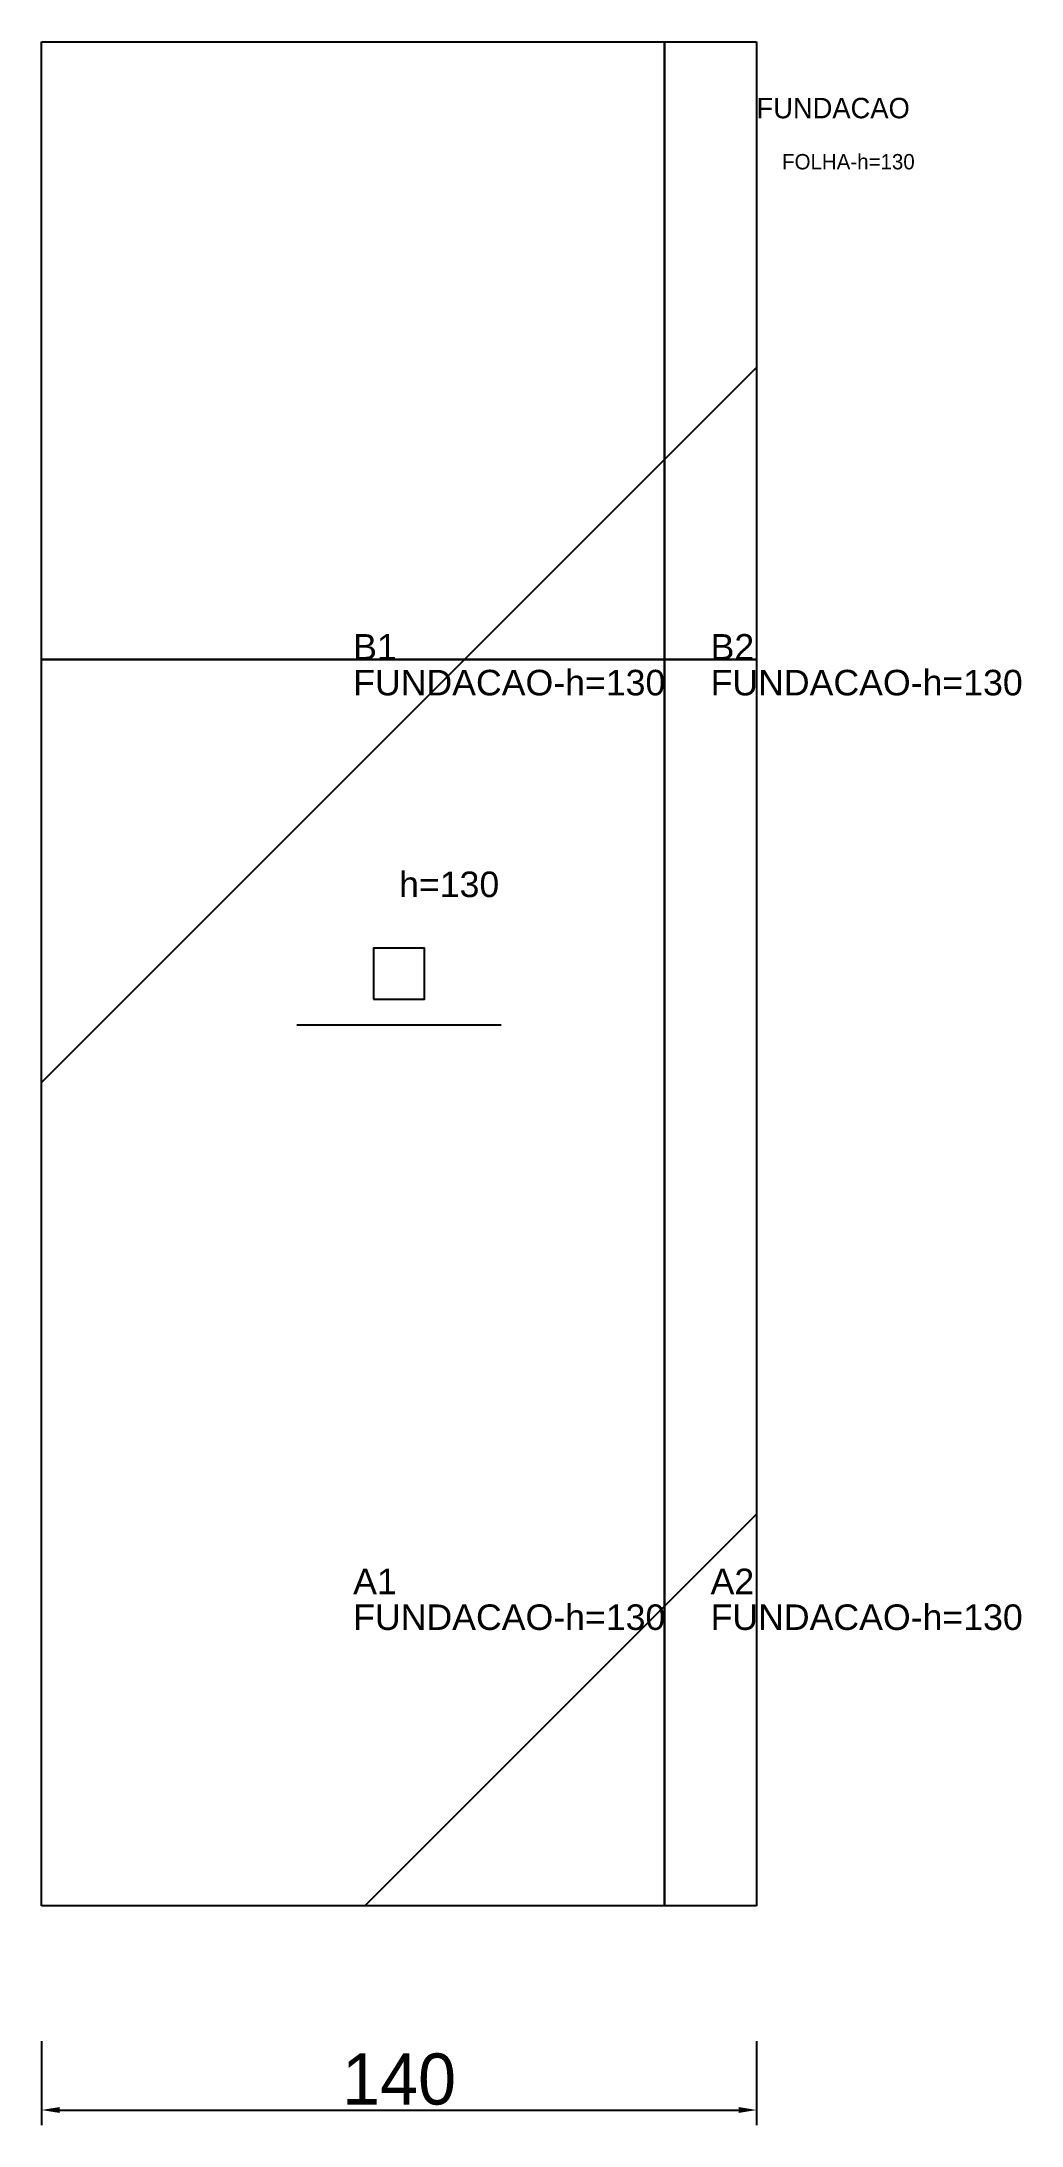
# Model space of a CAD drawing. Header units: metres. Extents: x 222 to 414, y -206 to 202.
import ezdxf

# ---------------------------------------------------------------- set-up
doc = ezdxf.new("R2010")
doc.units = ezdxf.units.M
for name, color, linetype in [('3', 3, 'CONTINUOUS'), ('AUX00', 7, 'CONTINUOUS'), ('COTA', 241, 'CONTINUOUS'), ('FOLHA', 255, 'CONTINUOUS'), ('Hachura', 251, 'CONTINUOUS'), ('NOMENCLATURA', 7, 'CONTINUOUS'), ('Nível', 160, 'CONTINUOUS'), ('Painéis', 200, 'CONTINUOUS'), ('Pilares', 5, 'CONTINUOUS'), ('SARR_2.2x7', 40, 'CONTINUOUS')]:
    doc.layers.add(name, color=color, linetype=linetype)
doc.styles.add('ARIAL', font='Arial.ttf')
doc.styles.add('STR_STANDARD', font='arial.ttf')
doc.dimstyles.new('EZ DXF', dxfattribs={"dimtxt": 10, "dimasz": 3.5, "dimexe": 3, "dimexo": 1.5, "dimgap": 1, "dimtad": 1, "dimdec": 1, "dimdsep": 46, "dimcen": 2.5, "dimazin": 3, "dimtfac": 1, "dimtmove": 0, "dimatfit": 3})

msp = doc.modelspace()

# ---------------------------------------------------------------- hatches: boundary and pattern name
at = {"layer": 'Hachura'}
h = msp.add_hatch(dxfattribs=at)
h.set_pattern_fill('ANSI31', scale=50)
h.paths.add_polyline_path([(362.2, 201.5), (362.2, -163.5), (222.2, -163.5), (222.2, 201.5)])
h = msp.add_hatch(dxfattribs=at)
h.set_pattern_fill('ANSI31', scale=50)
h.paths.add_polyline_path([(362.2, 201.5), (362.2, -163.5), (222.2, -163.5), (222.2, 201.5)])

# ---------------------------------------------------------------- linework, layer by layer
at = {"layer": '3'}
for points in [[(344.2, -163.5), (344.2, 201.5)], [(344.2, -163.5), (344.2, 201.5)], [(222.2, 80.5), (362.2, 80.5)], [(222.2, 80.5), (362.2, 80.5)]]:
    msp.add_lwpolyline(points, close=True, dxfattribs=at)
at = {"layer": 'Painéis', "color": 200}
for p, q in [((222.2, -163.5), (222.2, 201.5)), ((222.2, 201.5), (362.2, 201.5)), ((222.2, -163.5), (222.2, 201.5)), ((222.2, 201.5), (362.2, 201.5)), ((362.2, 201.5), (362.2, -163.5)), ((362.2, 201.5), (362.2, -163.5)), ((362.2, -163.5), (222.2, -163.5)), ((362.2, -163.5), (222.2, -163.5))]:
    msp.add_line(p, q, dxfattribs=at)
at = {"layer": 'Pilares'}
msp.add_lwpolyline([(287.2, 14), (297.2, 14), (297.2, 24), (287.2, 24)], close=True, dxfattribs=at)
msp.add_lwpolyline([(287.2, 14), (297.2, 14), (297.2, 24), (287.2, 24)], close=True, dxfattribs=at)
at = {"layer": 'SARR_2.2x7'}
msp.add_line((272.2, 9), (312.2, 9), dxfattribs=at)
msp.add_line((272.2, 9), (312.2, 9), dxfattribs=at)

# ---------------------------------------------------------------- texts
at = {"layer": '3', "style": 'STR_STANDARD'}
for s, p in [('B1', (283.2, 80.5)), ('B1', (283.2, 80.5)), ('B2', (353.2, 80.5)), ('B2', (353.2, 80.5)), ('A1', (283.2, -102.5)), ('A1', (283.2, -102.5)), ('A2', (353.2, -102.5)), ('A2', (353.2, -102.5))]:
    msp.add_text(s, height=5, dxfattribs=at).set_placement(p)
at = {"layer": 'AUX00', "style": 'STR_STANDARD'}
for p in [(283.2, 73.5), (283.2, 73.5), (353.2, 73.5), (353.2, 73.5), (283.2, -109.5), (283.2, -109.5), (353.2, -109.5), (353.2, -109.5)]:
    msp.add_text('FUNDACAO-h=130', height=5, dxfattribs=at).set_placement(p)
at = {"layer": 'FOLHA'}
msp.add_text('FOLHA-h=130', height=3, dxfattribs=at).set_placement((367.2, 176.5))
msp.add_text('FOLHA-h=130', height=3, dxfattribs=at).set_placement((367.2, 176.5))
at = {"layer": 'NOMENCLATURA', "insert": (292.2, 39), "char_height": 5, "attachment_point": 1, "style": 'ARIAL'}
msp.add_mtext('h=130', dxfattribs=at)
msp.add_mtext('h=130', dxfattribs=at)
at = {"layer": 'Nível'}
msp.add_text('FUNDACAO', height=4, dxfattribs=at).set_placement((362.2, 186.5))
msp.add_text('FUNDACAO', height=4, dxfattribs=at).set_placement((362.2, 186.5))

# ---------------------------------------------------------------- dimensions: what is measured, and where the dimension line sits
at = {"layer": 'COTA'}
msp.add_linear_dim(base=(222.2, -203.5), p1=(222.2, -188.5), p2=(362.2, -188.5), dimstyle='EZ DXF', dxfattribs=at).render()
msp.add_linear_dim(base=(222.2, -203.5), p1=(222.2, -188.5), p2=(362.2, -188.5), dimstyle='EZ DXF', dxfattribs=at).render()

doc.saveas('drawing.dxf')
